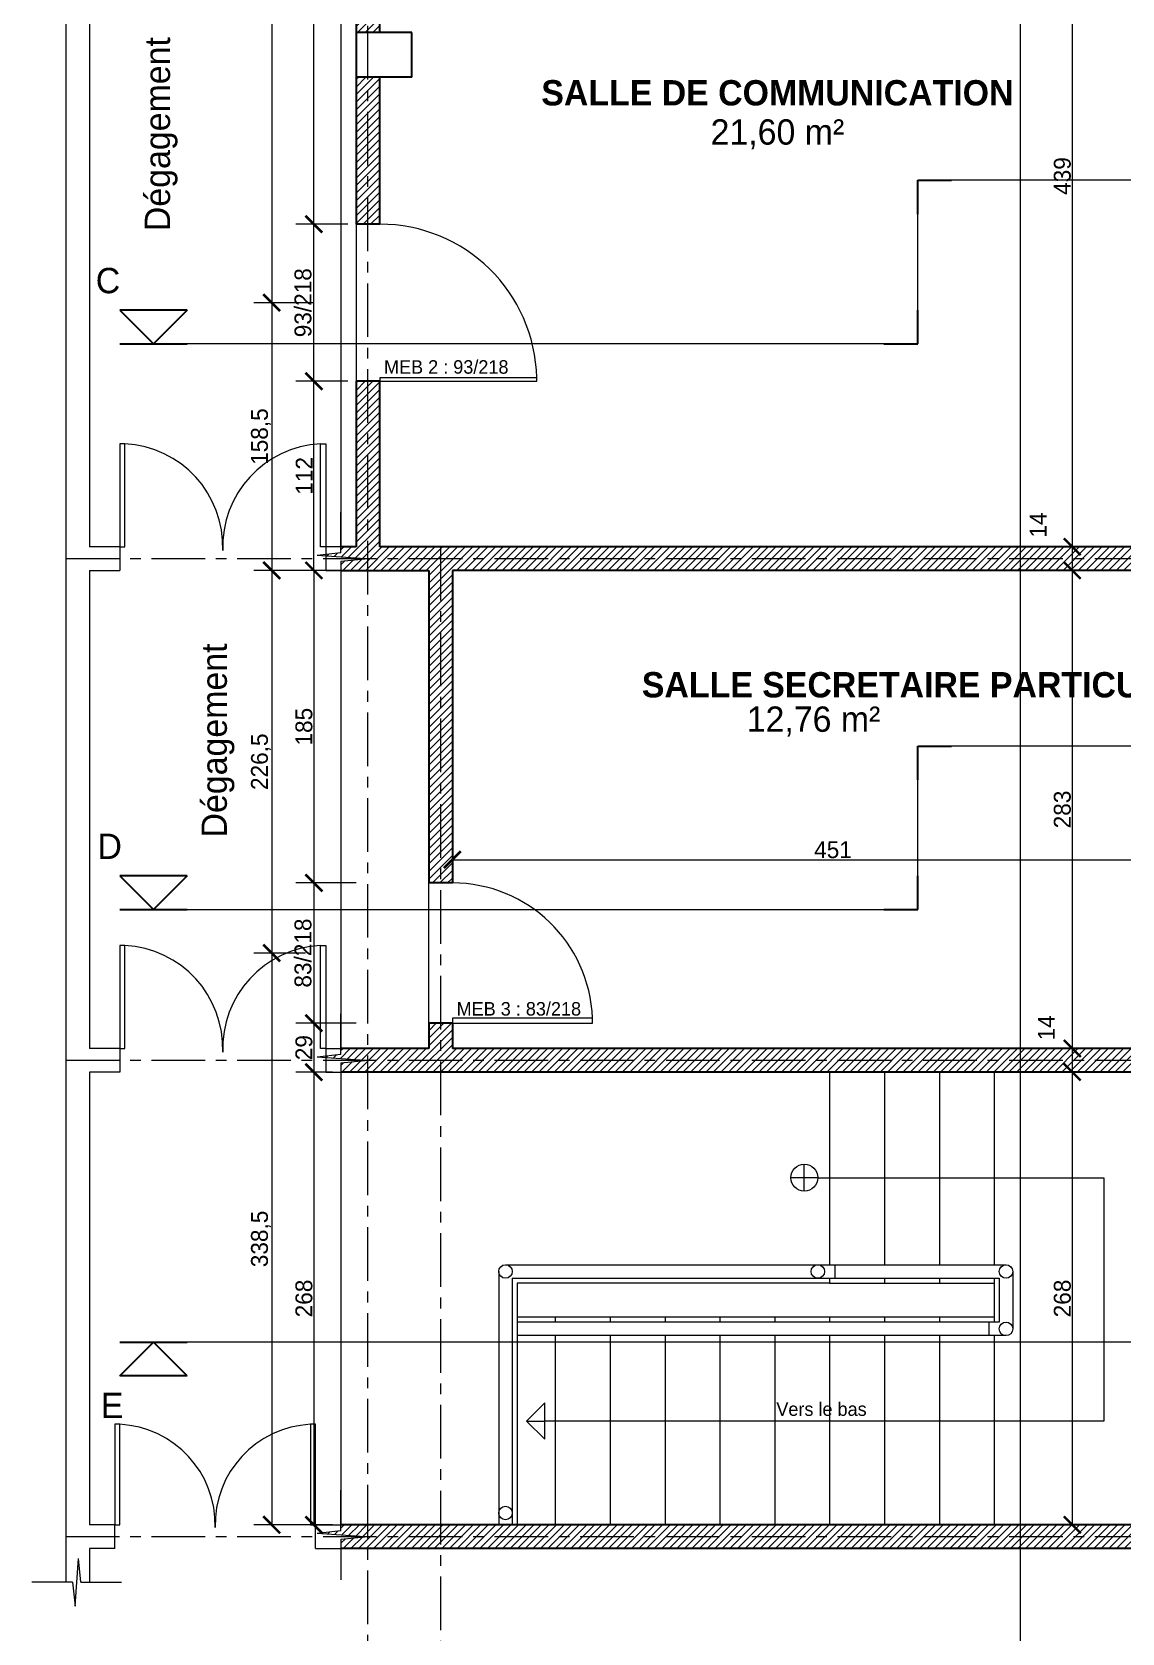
# Model space of a CAD drawing. Header units: centimetres. Extents: x -15293 to 11572, y -4790 to 2619.
# Drawn here: x 408 to 1054, y -451 to 497 of the extents above; entities that cross this region are included whole.
import ezdxf

# ---------------------------------------------------------------- set-up
doc = ezdxf.new("R2010")
doc.units = ezdxf.units.CM
doc.linetypes.add('Axe', pattern=[1093.611073, 529.166651, -211.666656, 141.111112, -211.666656])
doc.linetypes.add('CENTER', pattern=[50.8, 31.75, -6.35, 6.35, -6.35])
doc.layers.get('0').update_dxf_attribs({"lineweight": 0})
for name, color, linetype, lineweight in [('Escalier', 7, 'Continuous', 9), ('Poteaux', 7, 'Continuous', 30), ('Symbole de rupture', 6, 'Continuous', 0), ('TSJ_MENUISERIE', 150, 'Continuous', 15), ('TSJ_MUR', 1, 'Continuous', 30), ('TSJ_VUE', 5, 'Continuous', 13)]:
    doc.layers.add(name, color=color, linetype=linetype, lineweight=lineweight)
for name, color, linetype in [('Garde corps métallique', 20, 'Continuous'), ('Ligne de Coupe', 4, 'Continuous'), ('Ligne de foulée', 7, 'Continuous'), ('MArque de rupture', 7, 'Continuous'), ('TSJ_COTATION', 144, 'Continuous'), ('TSJ_TEXTE', 6, 'Continuous')]:
    doc.layers.add(name, color=color, linetype=linetype)
for name, color, linetype, lineweight, true_color in [('Partie Non étudiée', 7, 'Continuous', 0, 0xa8a8a8), ('TSJ_AXE', 7, 'CENTER', 0, 0xb80000), ('TSJ_HACHURE', 7, 'Axe', 0, 0x969696)]:
    doc.layers.add(name, color=color, linetype=linetype, lineweight=lineweight, true_color=true_color)
doc.styles.get("Standard").update_dxf_attribs({"font": 'GOTHIC.TTF'})
doc.dimstyles.new('ISO-25', dxfattribs={"dimtxt": 10, "dimasz": 10, "dimexe": 10.625, "dimexo": 5, "dimtad": 1, "dimtxsty": 'Standard', "dimblk": 'ARCHTICK', "dimcen": 8, "dimadec": 0, "dimazin": 0, "dimtfac": 1, "dimtmove": 0, "dimatfit": 3, "dimldrblk": 'ARCHTICK', "dimfxl": 25, "dimfxlon": 1, "dimlwd": 9, "dimlwe": 9, "dimarcsym": 0})

# ---------------------------------------------------------------- blocks, each defined once
blk = doc.blocks.new('_ArchTick')
at = {"color": 0, "linetype": 'ByBlock', "const_width": 0.15}
blk.add_lwpolyline([(-0.5, -0.5), (0.5, 0.5)], dxfattribs=at)
blk = doc.blocks.new('*D17')
at = {"layer": 'Defpoints', "color": 0, "transparency": 16777216}
for p in [(1012.03, 630.99), (1009.2, 191.99), (1024.65, 191.99)]:
    blk.add_point(p, dxfattribs=at)
at = {"layer": 'TSJ_COTATION', "color": 0, "lineweight": 9, "transparency": 16777216}
for p, q in [((1017.03, 630.99), (1035.28, 630.99)), ((1024.65, 630.99), (1024.65, 191.99)), ((1014.2, 191.99), (1035.28, 191.99))]:
    blk.add_line(p, q, dxfattribs=at)
at = {"layer": 'TSJ_COTATION', "color": 0, "lineweight": 9, "transparency": 16777216, "xscale": 10, "yscale": 10, "zscale": 10}
for p, rotation in [((1024.65, 630.99), 90), ((1024.65, 191.99), 270)]:
    blk.add_blockref('_ArchTick', p, dxfattribs=dict(at, rotation=rotation))
at = {"layer": 'TSJ_COTATION', "color": 0, "transparency": 16777216, "insert": (1018.77, 411.49), "char_height": 10, "attachment_point": 5, "rotation": 90}
blk.add_mtext('439', dxfattribs=at)
blk = doc.blocks.new('*D36')
at = {"layer": 'Defpoints', "color": 0, "transparency": 16777216}
for p in [(575.39, 289.99), (600.39, 289.99), (600.39, 177.99)]:
    blk.add_point(p, dxfattribs=at)
at = {"layer": 'TSJ_COTATION', "color": 0, "lineweight": 9, "transparency": 16777216}
for p, q in [((595.39, 289.99), (564.77, 289.99)), ((575.39, 177.99), (575.39, 289.99)), ((595.39, 177.99), (564.77, 177.99))]:
    blk.add_line(p, q, dxfattribs=at)
at = {"layer": 'TSJ_COTATION', "color": 0, "lineweight": 9, "transparency": 16777216, "xscale": 10, "yscale": 10, "zscale": 10}
for p, rotation in [((575.39, 289.99), 90), ((575.39, 177.99), 270)]:
    blk.add_blockref('_ArchTick', p, dxfattribs=dict(at, rotation=rotation))
at = {"layer": 'TSJ_COTATION', "color": 0, "transparency": 16777216, "insert": (569.64, 233.99), "char_height": 10, "attachment_point": 5, "rotation": 90}
blk.add_mtext('112', dxfattribs=at)
blk = doc.blocks.new('*D37')
at = {"layer": 'Defpoints', "color": 0, "transparency": 16777216}
for p in [(575.39, 382.99), (600.39, 382.99), (600.39, 289.99)]:
    blk.add_point(p, dxfattribs=at)
at = {"layer": 'TSJ_COTATION', "color": 0, "lineweight": 9, "transparency": 16777216}
for p, q in [((595.39, 382.99), (564.77, 382.99)), ((575.39, 289.99), (575.39, 382.99)), ((595.39, 289.99), (564.77, 289.99))]:
    blk.add_line(p, q, dxfattribs=at)
at = {"layer": 'TSJ_COTATION', "color": 0, "lineweight": 9, "transparency": 16777216, "xscale": 10, "yscale": 10, "zscale": 10}
for p, rotation in [((575.39, 382.99), 90), ((575.39, 289.99), 270)]:
    blk.add_blockref('_ArchTick', p, dxfattribs=dict(at, rotation=rotation))
at = {"layer": 'TSJ_COTATION', "color": 0, "transparency": 16777216, "insert": (568.96, 336.49), "char_height": 10, "attachment_point": 5, "rotation": 90}
blk.add_mtext('93/218', dxfattribs=at)
blk = doc.blocks.new('*D38')
at = {"layer": 'Defpoints', "color": 0, "transparency": 16777216}
for p in [(575.39, 694.99), (630.39, 694.99), (600.39, 382.99)]:
    blk.add_point(p, dxfattribs=at)
at = {"layer": 'TSJ_COTATION', "color": 0, "lineweight": 9, "transparency": 16777216}
for p, q in [((600.39, 694.99), (564.77, 694.99)), ((575.39, 382.99), (575.39, 694.99)), ((595.39, 382.99), (564.77, 382.99))]:
    blk.add_line(p, q, dxfattribs=at)
at = {"layer": 'TSJ_COTATION', "color": 0, "lineweight": 9, "transparency": 16777216, "xscale": 10, "yscale": 10, "zscale": 10}
for p, rotation in [((575.39, 694.99), 90), ((575.39, 382.99), 270)]:
    blk.add_blockref('_ArchTick', p, dxfattribs=dict(at, rotation=rotation))
at = {"layer": 'TSJ_COTATION', "color": 0, "transparency": 16777216, "insert": (569.51, 538.99), "char_height": 10, "attachment_point": 5, "rotation": 90}
blk.add_mtext('          312', dxfattribs=at)
blk = doc.blocks.new('*D42')
at = {"layer": 'Defpoints', "color": 0, "transparency": 16777216}
for p in [(575.39, 741.24), (550.39, 336.49), (600.39, 336.49)]:
    blk.add_point(p, dxfattribs=at)
at = {"layer": 'TSJ_COTATION', "color": 0, "lineweight": 9, "transparency": 16777216}
for p, q in [((570.39, 741.24), (539.77, 741.24)), ((550.39, 741.24), (550.39, 336.49)), ((575.39, 336.49), (539.77, 336.49))]:
    blk.add_line(p, q, dxfattribs=at)
at = {"layer": 'TSJ_COTATION', "color": 0, "lineweight": 9, "transparency": 16777216, "xscale": 10, "yscale": 10, "zscale": 10}
for p, rotation in [((550.39, 741.24), 90), ((550.39, 336.49), 270)]:
    blk.add_blockref('_ArchTick', p, dxfattribs=dict(at, rotation=rotation))
at = {"layer": 'TSJ_COTATION', "color": 0, "transparency": 16777216, "insert": (544.51, 538.86), "char_height": 10, "attachment_point": 5, "rotation": 90}
blk.add_mtext('                       405', dxfattribs=at)
blk = doc.blocks.new('*D43')
at = {"layer": 'Defpoints', "color": 0, "transparency": 16777216}
for p in [(600.39, 336.49), (550.39, 177.99), (600.39, 177.99)]:
    blk.add_point(p, dxfattribs=at)
at = {"layer": 'TSJ_COTATION', "color": 0, "lineweight": 9, "transparency": 16777216}
for p, q in [((575.39, 336.49), (539.77, 336.49)), ((550.39, 336.49), (550.39, 177.99)), ((575.39, 177.99), (539.77, 177.99))]:
    blk.add_line(p, q, dxfattribs=at)
at = {"layer": 'TSJ_COTATION', "color": 0, "lineweight": 9, "transparency": 16777216, "xscale": 10, "yscale": 10, "zscale": 10}
for p, rotation in [((550.39, 336.49), 90), ((550.39, 177.99), 270)]:
    blk.add_blockref('_ArchTick', p, dxfattribs=dict(at, rotation=rotation))
at = {"layer": 'TSJ_COTATION', "color": 0, "transparency": 16777216, "insert": (544.06, 257.24), "char_height": 10, "attachment_point": 5, "rotation": 90}
blk.add_mtext('158,5', dxfattribs=at)
blk = doc.blocks.new('*D64')
at = {"layer": 'Defpoints', "color": 0, "transparency": 16777216}
for p in [(1009.2, 191.99), (1012.29, 177.99), (1024.65, 177.99)]:
    blk.add_point(p, dxfattribs=at)
at = {"layer": 'TSJ_COTATION', "color": 0, "lineweight": 9, "transparency": 16777216}
for p, q in [((1014.2, 191.99), (1035.28, 191.99)), ((1024.65, 191.99), (1024.65, 177.99)), ((1017.29, 177.99), (1035.28, 177.99))]:
    blk.add_line(p, q, dxfattribs=at)
at = {"layer": 'TSJ_COTATION', "color": 0, "lineweight": 9, "transparency": 16777216, "xscale": 10, "yscale": 10, "zscale": 10}
for p, rotation in [((1024.65, 191.99), 90), ((1024.65, 177.99), 270)]:
    blk.add_blockref('_ArchTick', p, dxfattribs=dict(at, rotation=rotation))
at = {"layer": 'TSJ_COTATION', "color": 0, "transparency": 16777216, "insert": (1004.4, 204.88), "char_height": 10, "attachment_point": 5, "rotation": 90}
blk.add_mtext('14', dxfattribs=at)
blk = doc.blocks.new('*D65')
at = {"layer": 'Defpoints', "color": 0, "transparency": 16777216}
for p in [(1012.29, 177.99), (1009.02, -105.01), (1024.65, -105.01)]:
    blk.add_point(p, dxfattribs=at)
at = {"layer": 'TSJ_COTATION', "color": 0, "lineweight": 9, "transparency": 16777216}
for p, q in [((1017.29, 177.99), (1035.28, 177.99)), ((1024.65, 177.99), (1024.65, -105.01)), ((1014.02, -105.01), (1035.28, -105.01))]:
    blk.add_line(p, q, dxfattribs=at)
at = {"layer": 'TSJ_COTATION', "color": 0, "lineweight": 9, "transparency": 16777216, "xscale": 10, "yscale": 10, "zscale": 10}
for p, rotation in [((1024.65, 177.99), 90), ((1024.65, -105.01), 270)]:
    blk.add_blockref('_ArchTick', p, dxfattribs=dict(at, rotation=rotation))
at = {"layer": 'TSJ_COTATION', "color": 0, "transparency": 16777216, "insert": (1018.77, 36.49), "char_height": 10, "attachment_point": 5, "rotation": 90}
blk.add_mtext('283', dxfattribs=at)
blk = doc.blocks.new('*D66')
at = {"layer": 'Defpoints', "color": 0, "transparency": 16777216}
for p in [(1009.02, -105.01), (1007.39, -119.01), (1024.65, -119.01)]:
    blk.add_point(p, dxfattribs=at)
at = {"layer": 'TSJ_COTATION', "color": 0, "lineweight": 9, "transparency": 16777216}
for p, q in [((1014.02, -105.01), (1035.28, -105.01)), ((1024.65, -105.01), (1024.65, -119.01)), ((1012.39, -119.01), (1035.28, -119.01))]:
    blk.add_line(p, q, dxfattribs=at)
at = {"layer": 'TSJ_COTATION', "color": 0, "lineweight": 9, "transparency": 16777216, "xscale": 10, "yscale": 10, "zscale": 10}
for p, rotation in [((1024.65, -105.01), 90), ((1024.65, -119.01), 270)]:
    blk.add_blockref('_ArchTick', p, dxfattribs=dict(at, rotation=rotation))
at = {"layer": 'TSJ_COTATION', "color": 0, "transparency": 16777216, "insert": (1009.24, -92.74), "char_height": 10, "attachment_point": 5, "rotation": 90}
blk.add_mtext('14', dxfattribs=at)
blk = doc.blocks.new('*D67')
at = {"layer": 'Defpoints', "color": 0, "transparency": 16777216}
for p in [(1007.39, -119.01), (1014.49, -387.01), (1024.65, -387.01)]:
    blk.add_point(p, dxfattribs=at)
at = {"layer": 'TSJ_COTATION', "color": 0, "lineweight": 9, "transparency": 16777216}
for p, q in [((1012.39, -119.01), (1035.28, -119.01)), ((1024.65, -119.01), (1024.65, -387.01)), ((1019.49, -387.01), (1035.28, -387.01))]:
    blk.add_line(p, q, dxfattribs=at)
at = {"layer": 'TSJ_COTATION', "color": 0, "lineweight": 9, "transparency": 16777216, "xscale": 10, "yscale": 10, "zscale": 10}
for p, rotation in [((1024.65, -119.01), 90), ((1024.65, -387.01), 270)]:
    blk.add_blockref('_ArchTick', p, dxfattribs=dict(at, rotation=rotation))
at = {"layer": 'TSJ_COTATION', "color": 0, "transparency": 16777216, "insert": (1018.77, -253.01), "char_height": 10, "attachment_point": 5, "rotation": 90}
blk.add_mtext('268', dxfattribs=at)
blk = doc.blocks.new('*D68')
at = {"layer": 'Defpoints', "color": 0, "transparency": 16777216}
for p in [(657.39, 19.17), (1108.39, 6.73), (1108.39, -4.33)]:
    blk.add_point(p, dxfattribs=at)
at = {"layer": 'TSJ_COTATION', "color": 0, "lineweight": 9, "transparency": 16777216}
for p, q in [((657.39, 14.17), (657.39, -3.89)), ((1108.39, 0.67), (1108.39, 17.36)), ((657.39, 6.73), (1108.39, 6.73))]:
    blk.add_line(p, q, dxfattribs=at)
at = {"layer": 'TSJ_COTATION', "color": 0, "lineweight": 9, "transparency": 16777216, "xscale": 10, "yscale": 10, "zscale": 10, "rotation": 180}
blk.add_blockref('_ArchTick', (657.39, 6.73), dxfattribs=at)
at = {"layer": 'TSJ_COTATION', "color": 0, "lineweight": 9, "transparency": 16777216, "xscale": 10, "yscale": 10, "zscale": 10}
blk.add_blockref('_ArchTick', (1108.39, 6.73), dxfattribs=at)
at = {"layer": 'TSJ_COTATION', "color": 0, "transparency": 16777216, "insert": (882.89, 12.61), "char_height": 10, "attachment_point": 5}
blk.add_mtext('451', dxfattribs=at)
blk = doc.blocks.new('Marque de rupture')
at = {"layer": 'Symbole de rupture', "lineweight": 20}
for p, q in [((0, -3.57), (0, 20.43)), ((0, -3.57), (-14.14, -5.07)), ((14.14, -7.07), (-14.14, -5.07)), ((0, -8.57), (14.14, -7.07)), ((0, -8.57), (0, -32.57))]:
    blk.add_line(p, q, dxfattribs=at)
blk = doc.blocks.new('*D77')
at = {"layer": 'Defpoints', "color": 0, "transparency": 16777216}
for p in [(600.39, 177.99), (575.39, -7.01), (643.39, -7.01)]:
    blk.add_point(p, dxfattribs=at)
at = {"layer": 'TSJ_COTATION', "color": 0, "lineweight": 9, "transparency": 16777216}
for p, q in [((595.39, 177.99), (564.77, 177.99)), ((575.39, 177.99), (575.39, -7.01)), ((600.39, -7.01), (564.77, -7.01))]:
    blk.add_line(p, q, dxfattribs=at)
at = {"layer": 'TSJ_COTATION', "color": 0, "lineweight": 9, "transparency": 16777216, "xscale": 10, "yscale": 10, "zscale": 10}
for p, rotation in [((575.39, 177.99), 90), ((575.39, -7.01), 270)]:
    blk.add_blockref('_ArchTick', p, dxfattribs=dict(at, rotation=rotation))
at = {"layer": 'TSJ_COTATION', "color": 0, "transparency": 16777216, "insert": (569.51, 85.49), "char_height": 10, "attachment_point": 5, "rotation": 90}
blk.add_mtext('185', dxfattribs=at)
blk = doc.blocks.new('*D78')
at = {"layer": 'Defpoints', "color": 0, "transparency": 16777216}
for p in [(643.39, -7.01), (575.39, -90.01), (643.39, -90.01)]:
    blk.add_point(p, dxfattribs=at)
at = {"layer": 'TSJ_COTATION', "color": 0, "lineweight": 9, "transparency": 16777216}
for p, q in [((600.39, -7.01), (564.77, -7.01)), ((575.39, -7.01), (575.39, -90.01)), ((600.39, -90.01), (564.77, -90.01))]:
    blk.add_line(p, q, dxfattribs=at)
at = {"layer": 'TSJ_COTATION', "color": 0, "lineweight": 9, "transparency": 16777216, "xscale": 10, "yscale": 10, "zscale": 10}
for p, rotation in [((575.39, -7.01), 90), ((575.39, -90.01), 270)]:
    blk.add_blockref('_ArchTick', p, dxfattribs=dict(at, rotation=rotation))
at = {"layer": 'TSJ_COTATION', "color": 0, "transparency": 16777216, "insert": (568.96, -48.51), "char_height": 10, "attachment_point": 5, "rotation": 90}
blk.add_mtext('83/218', dxfattribs=at)
blk = doc.blocks.new('*D79')
at = {"layer": 'Defpoints', "color": 0, "transparency": 16777216}
for p in [(643.39, -90.01), (575.39, -119.01), (591.39, -119.01)]:
    blk.add_point(p, dxfattribs=at)
at = {"layer": 'TSJ_COTATION', "color": 0, "lineweight": 9, "transparency": 16777216}
for p, q in [((600.39, -90.01), (564.77, -90.01)), ((575.39, -90.01), (575.39, -119.01)), ((586.39, -119.01), (564.77, -119.01))]:
    blk.add_line(p, q, dxfattribs=at)
at = {"layer": 'TSJ_COTATION', "color": 0, "lineweight": 9, "transparency": 16777216, "xscale": 10, "yscale": 10, "zscale": 10}
for p, rotation in [((575.39, -90.01), 90), ((575.39, -119.01), 270)]:
    blk.add_blockref('_ArchTick', p, dxfattribs=dict(at, rotation=rotation))
at = {"layer": 'TSJ_COTATION', "color": 0, "transparency": 16777216, "insert": (569.51, -104.51), "char_height": 10, "attachment_point": 5, "rotation": 90}
blk.add_mtext('29', dxfattribs=at)
blk = doc.blocks.new('*D80')
at = {"layer": 'Defpoints', "color": 0, "transparency": 16777216}
for p in [(591.39, -119.01), (575.39, -387.01), (591.39, -387.01)]:
    blk.add_point(p, dxfattribs=at)
at = {"layer": 'TSJ_COTATION', "color": 0, "lineweight": 9, "transparency": 16777216}
for p, q in [((586.39, -119.01), (564.77, -119.01)), ((575.39, -119.01), (575.39, -387.01)), ((586.39, -387.01), (564.77, -387.01))]:
    blk.add_line(p, q, dxfattribs=at)
at = {"layer": 'TSJ_COTATION', "color": 0, "lineweight": 9, "transparency": 16777216, "xscale": 10, "yscale": 10, "zscale": 10}
for p, rotation in [((575.39, -119.01), 90), ((575.39, -387.01), 270)]:
    blk.add_blockref('_ArchTick', p, dxfattribs=dict(at, rotation=rotation))
at = {"layer": 'TSJ_COTATION', "color": 0, "transparency": 16777216, "insert": (569.51, -253.01), "char_height": 10, "attachment_point": 5, "rotation": 90}
blk.add_mtext('268', dxfattribs=at)
blk = doc.blocks.new('*D81')
at = {"layer": 'Defpoints', "color": 0, "transparency": 16777216}
for p in [(600.39, 177.99), (550.39, -48.51), (575.39, -48.51)]:
    blk.add_point(p, dxfattribs=at)
at = {"layer": 'TSJ_COTATION', "color": 0, "lineweight": 9, "transparency": 16777216}
for p, q in [((575.39, 177.99), (539.77, 177.99)), ((550.39, 177.99), (550.39, -48.51)), ((570.39, -48.51), (539.77, -48.51))]:
    blk.add_line(p, q, dxfattribs=at)
at = {"layer": 'TSJ_COTATION', "color": 0, "lineweight": 9, "transparency": 16777216, "xscale": 10, "yscale": 10, "zscale": 10}
for p, rotation in [((550.39, 177.99), 90), ((550.39, -48.51), 270)]:
    blk.add_blockref('_ArchTick', p, dxfattribs=dict(at, rotation=rotation))
at = {"layer": 'TSJ_COTATION', "color": 0, "transparency": 16777216, "insert": (544.06, 64.74), "char_height": 10, "attachment_point": 5, "rotation": 90}
blk.add_mtext('226,5', dxfattribs=at)
blk = doc.blocks.new('*D82')
at = {"layer": 'Defpoints', "color": 0, "transparency": 16777216}
for p in [(575.39, -48.51), (550.39, -387.01), (575.39, -387.01)]:
    blk.add_point(p, dxfattribs=at)
at = {"layer": 'TSJ_COTATION', "color": 0, "lineweight": 9, "transparency": 16777216}
for p, q in [((570.39, -48.51), (539.77, -48.51)), ((550.39, -48.51), (550.39, -387.01)), ((570.39, -387.01), (539.77, -387.01))]:
    blk.add_line(p, q, dxfattribs=at)
at = {"layer": 'TSJ_COTATION', "color": 0, "lineweight": 9, "transparency": 16777216, "xscale": 10, "yscale": 10, "zscale": 10}
for p, rotation in [((550.39, -48.51), 90), ((550.39, -387.01), 270)]:
    blk.add_blockref('_ArchTick', p, dxfattribs=dict(at, rotation=rotation))
at = {"layer": 'TSJ_COTATION', "color": 0, "transparency": 16777216, "insert": (544.06, -217.76), "char_height": 10, "attachment_point": 5, "rotation": 90}
blk.add_mtext('338,5', dxfattribs=at)

msp = doc.modelspace()

# ---------------------------------------------------------------- hatches: boundary and pattern name
at = {"layer": 'TSJ_HACHURE', "lineweight": 0, "true_color": 0xc7c8ca}
h = msp.add_hatch(dxfattribs=at)
h.set_pattern_fill('ANSI31', color=9)
h.set_pattern_definition([(45, (396.635, 0), (-2.245064, 2.245064), [])])
h.paths.add_polyline_path([(630.39, 1069.989), (630.39, 821.489), (591.39, 821.489), (591.39, 817.921), (577.249, 816.421), (605.532, 814.421), (591.39, 812.921), (591.39, 807.489), (630.39, 807.489), (630.39, 787.489), (643.39, 787.489), (643.39, 1069.989), (671.39, 1069.989), (671.39, 1094.989), (591.39, 1094.989), (591.39, 1085.17), (577.249, 1083.67), (605.532, 1081.67), (591.39, 1080.17), (591.39, 1069.989)])
h.paths.add_polyline_path([(1121.39, 1094.989), (1100.39, 1094.989), (1100.39, 1069.989), (1108.39, 1069.989), (1108.39, 922.989), (1121.39, 922.989)])
h.paths.add_polyline_path([(1121.39, 630.989), (1121.39, 644.989), (643.39, 644.989), (643.39, 694.989), (630.39, 694.989), (630.39, 644.989), (600.39, 644.989), (600.39, 496.489), (614.39, 496.489), (614.39, 630.989)])
h.paths.add_polyline_path([(614.39, 469.989), (600.39, 469.989), (600.39, 382.989), (614.39, 382.989)])
h.paths.add_polyline_path([(614.39, 289.989), (600.39, 289.989), (600.39, 191.989), (591.39, 191.989), (591.39, 188.421), (582.39, 187.466), (582.39, 186.557), (605.532, 184.921), (591.39, 183.421), (591.39, 177.989), (643.39, 177.989), (643.39, -7.011), (657.39, -7.011), (657.39, 177.989), (1121.39, 177.989), (1121.39, 191.989), (614.39, 191.989)])
h.paths.add_polyline_path([(1121.39, 43.989), (1108.39, 43.989), (1108.39, -105.011), (657.39, -105.011), (657.39, -90.011), (643.39, -90.011), (643.39, -105.011), (591.39, -105.011), (591.39, -108.579), (582.39, -109.534), (582.39, -110.443), (605.532, -112.079), (591.39, -113.579), (591.39, -119.011), (1108.39, -119.011), (1108.39, -199.011), (1121.39, -199.011)])
h.paths.add_polyline_path([(1121.39, -307.011), (1108.39, -307.011), (1108.39, -387.011), (591.39, -387.011), (591.39, -390.579), (577.249, -392.079), (605.532, -394.079), (591.39, -395.579), (591.39, -401.011), (1108.39, -401.011), (1108.39, -421.011), (1112.39, -421.011), (1113.89, -435.153), (1115.89, -406.869), (1117.39, -421.011), (1121.39, -421.011)])

# ---------------------------------------------------------------- linework, layer by layer
at = {"layer": 'Escalier', "lineweight": 9}
for p, q in [((783.39, -264.011), (783.39, -267.011)), ((815.89, -264.011), (815.89, -267.011)), ((848.39, -264.011), (848.39, -267.011)), ((880.89, -264.011), (880.89, -267.011)), ((913.39, -264.011), (913.39, -267.011)), ((945.89, -264.011), (945.89, -267.011))]:
    msp.add_line(p, q, dxfattribs=at)
at = {"layer": 'Garde corps métallique', "lineweight": 9}
for p, q in [((688.89, -233.011), (985.39, -233.011)), ((883.89, -233.011), (883.89, -241.011)), ((684.89, -237.011), (684.89, -387.011)), ((692.89, -241.011), (981.39, -241.011)), ((692.89, -241.011), (692.89, -387.011)), ((981.39, -241.011), (981.39, -267.011)), ((989.39, -237.011), (989.39, -271.011)), ((981.39, -267.011), (695.89, -267.011)), ((975.39, -275.011), (975.39, -267.011)), ((985.39, -275.011), (695.89, -275.011))]:
    msp.add_line(p, q, dxfattribs=at)
at = {"layer": 'Garde corps métallique', "lineweight": 20}
for centre in [(688.89, -237.011), (873.89, -237.011), (985.39, -237.011), (985.39, -271.011), (688.89, -380.011)]:
    msp.add_circle(centre, 4, dxfattribs=at)
at = {"layer": 'Ligne de Coupe', "lineweight": 0}
for p, q in [((994.014, -466.914), (994.014, 1042.86)), ((933.096, 312.117), (933.096, 408.95)), ((1223.39, 408.95), (933.096, 408.95)), ((933.096, 312.117), (500.39, 312.117)), ((1223.39, 74.031), (933.096, 74.031)), ((933.096, -22.802), (933.096, 74.031)), ((500.39, -22.802), (933.096, -22.802)), ((1223.39, -278.859), (500.39, -278.859))]:
    msp.add_line(p, q, dxfattribs=at)
at = {"layer": 'Ligne de Coupe', "lineweight": 30}
for p, q in [((933.096, 408.95), (953.096, 408.95)), ((933.096, 388.95), (933.096, 408.95)), ((500.39, 332.117), (460.39, 332.117)), ((460.39, 332.117), (480.39, 312.117)), ((500.39, 332.117), (480.39, 312.117)), ((933.096, 312.117), (933.096, 332.117)), ((460.39, 312.117), (500.39, 312.117)), ((913.096, 312.117), (933.096, 312.117)), ((933.096, 74.031), (953.096, 74.031)), ((933.096, 54.031), (933.096, 74.031)), ((500.39, -2.802), (460.39, -2.802)), ((460.39, -2.802), (480.39, -22.802)), ((500.39, -2.802), (480.39, -22.802)), ((933.096, -22.802), (933.096, -2.802)), ((460.39, -22.802), (500.39, -22.802)), ((913.096, -22.802), (933.096, -22.802)), ((460.39, -278.859), (500.39, -278.859)), ((460.39, -298.859), (480.39, -278.859)), ((500.39, -298.859), (480.39, -278.859)), ((500.39, -298.859), (460.39, -298.859))]:
    msp.add_line(p, q, dxfattribs=at)
at = {"layer": 'Ligne de foulée', "lineweight": 20}
for p, q in [((865.89, -189.511), (865.89, -173.511)), ((873.89, -181.511), (857.89, -181.511)), ((701.312, -325.648), (712.196, -325.568))]:
    msp.add_line(p, q, dxfattribs=at)
at = {"layer": 'Ligne de foulée', "lineweight": 0}
msp.add_lwpolyline([(873.89, -181.511), (1043.39, -181.511), (1043.39, -325.593), (712.196, -325.593)], dxfattribs=at)
at = {"layer": 'Ligne de foulée', "lineweight": 20}
msp.add_lwpolyline([(712.196, -336.371), (712.196, -314.764), (701.312, -325.648)], close=True, dxfattribs=at)
msp.add_circle((865.89, -181.511), 8, dxfattribs=at)
at = {"layer": 'MArque de rupture', "lineweight": 0}
for p, q in [((591.39, 788.921), (591.39, 191.989)), ((591.39, 159.421), (591.39, -105.011)), ((591.39, -137.579), (591.39, -387.011))]:
    msp.add_line(p, q, dxfattribs=at)
at = {"layer": 'Partie Non étudiée'}
for p, q in [((428.39, 1094.989), (428.39, -421.011)), ((442.39, 807.489), (442.39, 191.989)), ((460.39, 191.989), (442.39, 191.989)), ((460.39, 191.989), (460.39, 177.989)), ((591.39, 191.989), (582.39, 191.989)), ((582.39, 191.989), (582.39, 177.989)), ((442.39, 177.989), (460.39, 177.989)), ((442.39, 177.989), (442.39, -105.011)), ((582.39, 177.989), (591.39, 177.989)), ((460.39, -105.011), (442.39, -105.011)), ((460.39, -105.011), (460.39, -119.011)), ((582.39, -105.011), (582.39, -119.011)), ((582.39, -105.011), (591.39, -105.011)), ((460.39, -119.011), (442.39, -119.011)), ((442.39, -119.011), (442.39, -387.011)), ((582.39, -119.011), (591.39, -119.011)), ((457.39, -387.011), (442.39, -387.011)), ((457.39, -401.011), (457.39, -387.011)), ((576.39, -401.011), (576.39, -387.011)), ((576.39, -387.011), (591.39, -387.011)), ((457.39, -401.011), (442.39, -401.011)), ((442.39, -401.011), (442.39, -421.011)), ((576.39, -401.011), (591.39, -401.011))]:
    msp.add_line(p, q, dxfattribs=at)
at = {"layer": 'Partie Non étudiée', "lineweight": 9}
for p, q in [((433.89, -435.153), (435.89, -406.869)), ((437.39, -421.011), (435.89, -406.869)), ((432.39, -421.011), (408.39, -421.011)), ((432.39, -421.011), (433.89, -435.153)), ((437.39, -421.011), (461.39, -421.011))]:
    msp.add_line(p, q, dxfattribs=at)
at = {"layer": 'Partie Non étudiée'}
for points in [[(460.39, 191.989), (463.39, 191.989), (463.39, 252.989), (460.39, 252.989)], [(582.39, 191.989), (579.39, 191.989), (579.39, 252.989), (582.39, 252.989)], [(460.39, -105.011), (463.39, -105.011), (463.39, -44.011), (460.39, -44.011)], [(582.39, -105.011), (579.39, -105.011), (579.39, -44.011), (582.39, -44.011)], [(457.39, -387.011), (460.39, -387.011), (460.39, -327.511), (457.39, -327.511)], [(573.39, -387.011), (576.39, -387.011), (576.39, -327.511), (573.39, -327.511)]]:
    msp.add_lwpolyline(points, close=True, dxfattribs=at)
at = {"layer": 'Partie Non étudiée', "lineweight": 0}
for centre, radius, start, end in [((460.412, 192.04), 61.021, 357.858402, 87.202047), ((582.369, 192.04), 61.021, 92.797953, 182.141598), ((460.412, -104.96), 61.021, 357.858402, 87.202047), ((582.369, -104.96), 61.021, 92.797953, 182.141598), ((457.387, -386.961), 59.526, 358.415947, 87.108115), ((576.394, -386.961), 59.526, 92.891885, 181.584053)]:
    msp.add_arc(centre, radius, start, end, dxfattribs=at)
at = {"layer": 'Poteaux'}
for p, q in [((633.39, 496.489), (600.39, 496.489)), ((600.39, 496.489), (600.39, 469.989)), ((633.39, 469.989), (600.39, 469.989))]:
    msp.add_line(p, q, dxfattribs=at)
msp.add_lwpolyline([(633.39, 469.989), (633.39, 496.489)], dxfattribs=at)
at = {"layer": 'TSJ_AXE'}
for p, q in [((607.39, -649.005), (607.39, 1381.049)), ((650.39, 191.989), (650.39, -585.96)), ((428.39, 184.989), (1407.906, 184.989)), ((428.39, -112.011), (1407.906, -112.011)), ((428.39, -394.011), (1407.906, -394.011))]:
    msp.add_line(p, q, dxfattribs=at)
at = {"layer": 'TSJ_MENUISERIE', "lineweight": 20}
for p, q in [((707.39, 291.989), (614.39, 291.989)), ((614.39, 291.989), (614.39, 289.989)), ((614.39, 289.989), (707.39, 289.989)), ((707.39, 289.989), (707.39, 291.989))]:
    msp.add_line(p, q, dxfattribs=at)
msp.add_lwpolyline([(657.39, -90.011), (740.39, -90.011), (740.39, -87.011), (657.39, -87.011)], close=True, dxfattribs=at)
for centre, radius, start, end in [((614.375, 289.951), 93.038, 1.255233, 89.990278), ((657.35, -90.11), 83.099, 2.13698, 89.971829)]:
    msp.add_arc(centre, radius, start, end, dxfattribs=at)
at = {"layer": 'TSJ_MUR'}
for p, q in [((600.39, 644.989), (600.39, 496.489)), ((614.39, 496.489), (614.39, 630.989)), ((600.39, 469.989), (600.39, 382.989)), ((614.39, 382.989), (600.39, 382.989)), ((614.39, 289.989), (600.39, 289.989)), ((600.39, 289.989), (600.39, 191.989)), ((600.39, 191.989), (591.39, 191.989)), ((1121.39, 191.989), (614.39, 191.989)), ((591.39, 177.989), (643.39, 177.989)), ((643.39, 177.989), (643.39, -7.011)), ((1121.39, 177.989), (657.39, 177.989)), ((657.39, 177.989), (657.39, -7.011)), ((657.39, -7.011), (643.39, -7.011)), ((657.39, -90.011), (643.39, -90.011)), ((643.39, -90.011), (643.39, -105.011)), ((657.39, -90.011), (657.39, -105.011)), ((643.39, -105.011), (591.39, -105.011)), ((1108.39, -105.011), (657.39, -105.011)), ((1108.39, -119.011), (591.39, -119.011)), ((1108.39, -387.011), (591.39, -387.011)), ((1108.39, -401.011), (591.39, -401.011))]:
    msp.add_line(p, q, dxfattribs=at)
for points in [[(614.39, 382.989), (614.39, 469.989)], [(614.39, 191.989), (614.39, 289.989)]]:
    msp.add_lwpolyline(points, dxfattribs=at)
at = {"layer": 'TSJ_VUE', "lineweight": 9}
for p, q in [((600.39, 382.989), (600.39, 289.989)), ((643.39, -90.011), (643.39, -7.011)), ((880.89, -119.011), (880.89, -233.011)), ((913.39, -119.011), (913.39, -233.011)), ((945.89, -119.011), (945.89, -233.011)), ((978.39, -119.011), (978.39, -233.011)), ((695.89, -244.011), (695.89, -387.011)), ((880.89, -244.011), (695.89, -244.011)), ((880.89, -241.011), (880.89, -244.011)), ((913.39, -241.011), (913.39, -244.011)), ((945.89, -241.011), (945.89, -244.011)), ((978.39, -241.011), (978.39, -267.011)), ((978.39, -264.011), (695.89, -264.011)), ((718.39, -264.011), (718.39, -267.011)), ((750.89, -264.011), (750.89, -267.011)), ((718.39, -275.011), (718.39, -387.011)), ((750.89, -275.011), (750.89, -387.011)), ((783.39, -275.011), (783.39, -387.011)), ((815.89, -275.011), (815.89, -387.011)), ((848.39, -275.011), (848.39, -387.011)), ((880.89, -275.011), (880.89, -387.011)), ((913.39, -275.011), (913.39, -387.011)), ((945.89, -275.011), (945.89, -387.011)), ((978.39, -275.011), (978.39, -387.011))]:
    msp.add_line(p, q, dxfattribs=at)
at = {"layer": 'TSJ_VUE'}
msp.add_line((880.89, -244.011), (978.39, -244.011), dxfattribs=at)

# ---------------------------------------------------------------- block references
for p in [(591.39, 191.989), (591.39, -105.011), (591.39, -387.011)]:
    msp.add_blockref('Marque de rupture', p)

# ---------------------------------------------------------------- texts
at = {"layer": 'Ligne de Coupe', "char_height": 15}
for s, insert, attachment_point in [('\\pi11.368;C', (434.791, 357.106), 1), ('\\pi12.382;D', (434.791, 22.188), 1), ('\\pi14.401;E', (434.791, -323.848), 7)]:
    msp.add_mtext_dynamic_manual_height_columns(s, width=37.39883, gutter_width=12.5, heights=[0], dxfattribs=dict(at, insert=insert, attachment_point=attachment_point))
at = {"layer": 'Partie Non étudiée', "char_height": 15, "attachment_point": 5, "rotation": 90}
for insert in [(484.917, 436.275), (518.595, 77.32)]:
    msp.add_mtext_dynamic_manual_height_columns('Dégagement', width=479.47189, gutter_width=12.5, heights=[2.167], dxfattribs=dict(at, insert=insert))
at = {"layer": 'TSJ_TEXTE'}
for s, width, heights, insert, char_height, attachment_point in [('{\\fCentury Gothic|b1|i0|c0|p34;SALLE DE COMMUNICATION}', 569.05307, [2.167], (849.952, 460.66), 15, 5), ('21,60 m²', 210.39385, [2.167], (849.952, 436.169), 15, 5), ('MEB 2 : 93/218 ', 106.9004, [0], (616.91, 302.465), 8, 1), ('{\\fCentury Gothic|b1|i0|c0|p34;SALLE SECRETAIRE PARTICULIERE AU MAIRE}', 648.07135, [2.167], (999.223, 110.208), 15, 5), ('12,76 m²', 210.39385, [2.167], (871.352, 88.557), 15, 5), ('MEB 3 : 83/218 ', 106.9004, [0], (659.91, -77.535), 8, 1), ('Vers le bas', 106.9004, [0], (849.309, -314.516), 8, 1)]:
    msp.add_mtext_dynamic_manual_height_columns(s, width=width, gutter_width=12.5, heights=heights, dxfattribs=dict(at, insert=insert, char_height=char_height, attachment_point=attachment_point))

# ---------------------------------------------------------------- dimensions: what is measured, and where the dimension line sits
at = {"layer": 'TSJ_COTATION'}
for base, p1, p2, angle, text, picture, middle in [((550.39, 336.489), (575.39, 741.239), (600.39, 336.489), 90, '                       405', '*D42', (544.514, 538.864)), ((575.39, 694.989), (600.39, 382.989), (630.39, 694.989), 90, '          <>', '*D38', (569.514, 538.989)), ((575.39, 382.989), (600.39, 289.989), (600.39, 382.989), 90, '<>/218', '*D37', (568.96, 336.489)), ((575.39, -90.011), (643.39, -7.011), (643.39, -90.011), 270, '<>/218', '*D78', (568.96, -48.511))]:
    dim = msp.add_linear_dim(base=base, p1=p1, p2=p2, angle=angle, text=text, dimstyle='ISO-25', dxfattribs=at)
    dim.commit()
    dim.dimension.update_dxf_attribs({"geometry": picture, "text_midpoint": middle})
for base, p1, p2, picture, middle in [((1024.65, 191.989), (1012.032, 630.989), (1009.197, 191.989), '*D17', (1018.774, 411.489)), ((1024.65, -105.011), (1012.286, 177.989), (1009.02, -105.011), '*D65', (1018.774, 36.489)), ((1024.65, -387.011), (1007.389, -119.011), (1014.487, -387.011), '*D67', (1018.774, -253.011))]:
    dim = msp.add_linear_dim(base=base, p1=p1, p2=p2, angle=90, dimstyle='ISO-25', override={"dimtmove": 1}, dxfattribs=at)
    dim.commit()
    dim.dimension.update_dxf_attribs({"geometry": picture, "text_midpoint": middle})
for base, p1, p2, angle, picture, middle in [((550.39, 177.989), (600.39, 336.489), (600.39, 177.989), 90, '*D43', (544.055, 257.239)), ((575.39, 289.989), (600.39, 177.989), (600.39, 289.989), 90, '*D36', (569.64, 233.989)), ((550.39, -48.511), (600.39, 177.989), (575.39, -48.511), 90, '*D81', (544.055, 64.739)), ((575.39, -7.011), (600.39, 177.989), (643.39, -7.011), 270, '*D77', (569.514, 85.489)), ((550.39, -387.011), (575.39, -48.511), (575.39, -387.011), 90, '*D82', (544.055, -217.761)), ((575.39, -119.011), (643.39, -90.011), (591.39, -119.011), 270, '*D79', (569.514, -104.511)), ((575.39, -387.011), (591.39, -119.011), (591.39, -387.011), 270, '*D80', (569.514, -253.011))]:
    dim = msp.add_linear_dim(base=base, p1=p1, p2=p2, angle=angle, dimstyle='ISO-25', dxfattribs=at)
    dim.commit()
    dim.dimension.update_dxf_attribs({"geometry": picture, "text_midpoint": middle})
for base, p1, p2, picture, middle in [((1024.65, 177.989), (1009.197, 191.989), (1012.286, 177.989), '*D64', (1010.155, 204.88)), ((1024.65, -119.011), (1009.02, -105.011), (1007.389, -119.011), '*D66', (1014.987, -92.736))]:
    dim = msp.add_linear_dim(base=base, p1=p1, p2=p2, angle=90, dimstyle='ISO-25', override={"dimtmove": 1}, dxfattribs=at)
    dim.commit()
    dim.dimension.update_dxf_attribs({"geometry": picture, "text_midpoint": middle, "dimtype": 160})
dim = msp.add_linear_dim(base=(1108.39, 6.732), p1=(657.39, 19.167), p2=(1108.39, -4.333), dimstyle='ISO-25', override={"dimtmove": 1}, dxfattribs=at)
dim.commit()
dim.dimension.update_dxf_attribs({"geometry": '*D68', "text_midpoint": (882.89, 12.609)})

doc.saveas('drawing.dxf')
